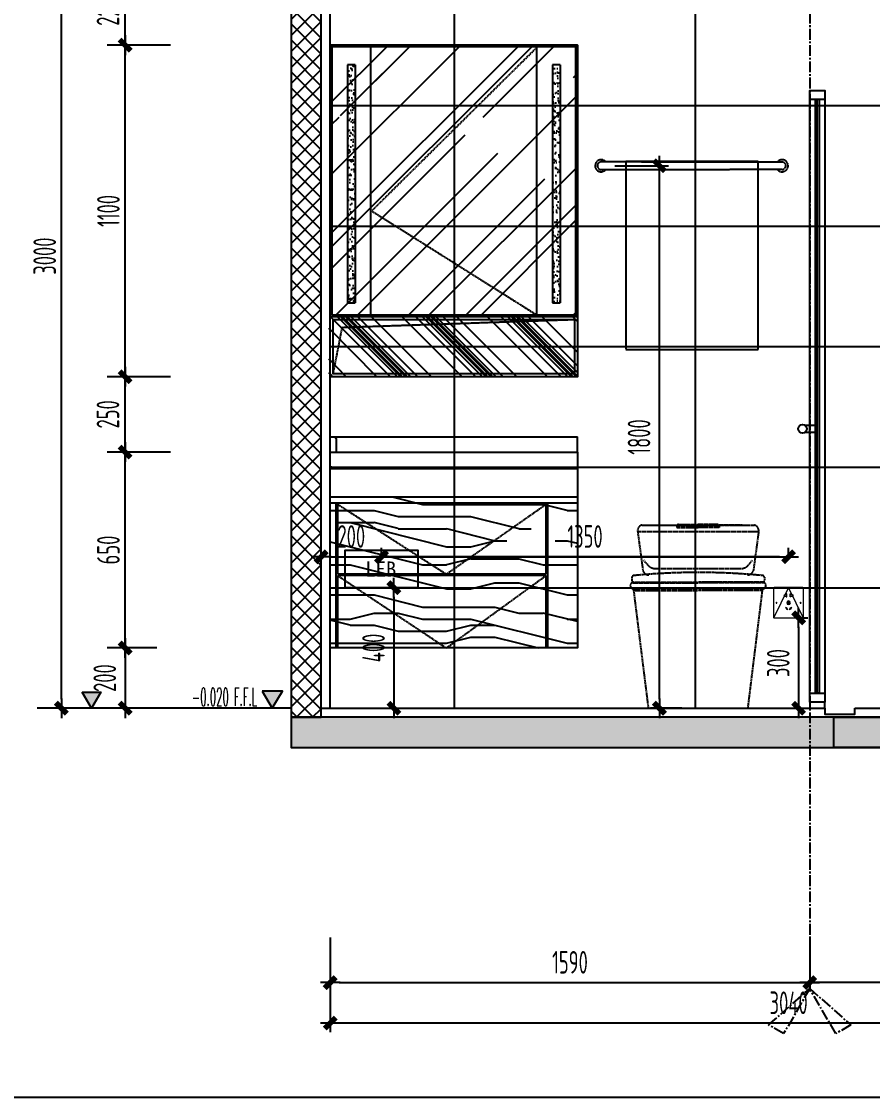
# Model space of a CAD drawing. Header units: inches. Extents: x 96003 to 270950, y -80202 to 65998.
# Drawn here: x 229839 to 232661, y 34107 to 37677 of the extents above; entities that cross this region are included whole.
import ezdxf
from ezdxf.enums import TextEntityAlignment as Align

# ---------------------------------------------------------------- set-up
doc = ezdxf.new("R2010")
doc.units = ezdxf.units.IN
doc.header["$LTSCALE"] = 10
doc.header["$MEASUREMENT"] = 0
for name, pattern in [('CENTER2', [1.125, 0.75, -0.125, 0.125, -0.125]), ('DASH', [0.35, 0.25, -0.1]), ('DASHED2', [0.375, 0.25, -0.125]), ('M-CENTER', [1.8, 1.2, -0.2, 0.2, -0.2])]:
    doc.linetypes.add(name, pattern=pattern)
for name, color, linetype in [('!PboEL-看线', 30, 'Continuous'), ('01', 200, 'Continuous'), ('02', 251, 'Continuous'), ('ED-文字说明', 50, 'Continuous'), ('ED-造型尺寸', 44, 'Continuous'), ('EL-1', 1, 'Continuous'), ('EL-FURN', 1, 'Continuous'), ('EL-TEXT', 50, 'Continuous'), ('EL-天花轮廓线', 100, 'Continuous'), ('EL-远看线', 30, 'Continuous'), ('FC-地面造型', 136, 'Continuous'), ('FF-FINISH【完成面】', 20, 'Continuous'), ('FF1-完成面', 20, 'Continuous'), ('WIPEOUT', 250, 'Continuous')]:
    doc.layers.add(name, color=color, linetype=linetype)
doc.layers.add('F-2', color=145, linetype='Continuous', lineweight=0)
doc.styles.add('CCD_DIM', font='archs.shx', dxfattribs={"width": 0.7})
doc.styles.add('hz', font='simplex', dxfattribs={"width": 0.7, "bigfont": 'hztxt'})
doc.styles.add('RomanS', font='romans.shx', dxfattribs={"width": 0.9})
doc.styles.add('st', font='')
doc.styles.get('st').set_extended_font_data('SimSun')
doc.linetypes.add('ZIGZAG', pattern='A,0.00254,-5.08,[131,ltypeshp.shx,S=5.08,R=0,X=-5.08,Y=0],-10.16,[131,ltypeshp.shx,S=5.08,R=180,X=5.08,Y=0],-5.08', length=20.32254)
doc.dimstyles.new('1.30', dxfattribs={"dimscale": 30, "dimtxt": 2.5, "dimasz": 1, "dimexe": 1, "dimexo": 1.5, "dimgap": 1, "dimtad": 1, "dimdec": 0, "dimrnd": 5, "dimdsep": 46, "dimtxsty": 'CCD_DIM', "dimblk": 'CCD_Dimension_Tick', "dimcen": 1, "dimclrd": 44, "dimclre": 44, "dimclrt": 2, "dimadec": 0, "dimazin": 2, "dimtfac": 1, "dimtdec": 0, "dimtix": 1, "dimtmove": 2, "dimatfit": 3, "dimldrblk": 'CCD_Dimension_Tick', "dimfxl": 5, "dimfxlon": 1, "dimtolj": 1, "dimarcsym": 0})
doc.dimstyles.new('Matrix_30内', dxfattribs={"dimscale": 30, "dimtxt": 2.5, "dimasz": 1, "dimexe": 2, "dimexo": 1.5, "dimgap": 0.6, "dimtad": 1, "dimdec": 0, "dimrnd": 1, "dimzin": 12, "dimdsep": 46, "dimtxsty": 'CCD_DIM', "dimblk": 'CCD_Dimension_Tick', "dimcen": 0.125, "dimclrd": 44, "dimclre": 44, "dimclrt": 50, "dimadec": 0, "dimazin": 0, "dimtfac": 1, "dimtdec": 0, "dimtix": 1, "dimtmove": 2, "dimatfit": 3, "dimldrblk": 'CCD_Leader_Dot', "dimfxl": 5, "dimfxlon": 1, "dimtvp": 1, "dimtolj": 1, "dimtzin": 0, "dimarcsym": 0})

# ---------------------------------------------------------------- blocks, each defined once
blk = doc.blocks.new('23EWD')
at = {"layer": 'FF1-完成面', "color": 136}
blk.add_lwpolyline([(471429, -111352.3), (471672, -111352.3), (471672, -111229.4), (471429, -111229.4)], close=True, dxfattribs=at)
at = {"layer": 'EL-TEXT', "color": 136, "style": 'st'}
blk.add_attdef('LEB', text='', height=50, dxfattribs=at).set_placement((471548.4, -111290.5), align=Align.MIDDLE)
blk = doc.blocks.new('rwewtretrew')
h = blk.add_hatch()
h.set_pattern_fill('AR-SAND', color=2, scale=0.5)
h.set_pattern_definition([(142.5, (425605.765, -158845.537), (0.8000156, 24.4706619), [0, -19.304, 0, -21.59, 0, -20.6375]), (172.5, (425605.765, -158845.537), (-22.476164, 35.841255), [0, -10.414, 0, -17.399, 0, -6.6675]), (212.5, (425621.386, -158845.537), (-39.5496185, 0.0718592), [0, -6.35, 0, -22.86, 0, -29.845]), (222.5, (425621.386, -158845.537), (-38.1778226, 11.146466), [0, -3.175, 0, -14.986, 0, -17.145])])
h.paths.add_polyline_path([(124940.7, -121287.7), (124965.7, -121287.7), (124965.7, -120497.7), (124940.7, -120497.7)])
at = {"layer": '!PboEL-看线'}
for p, q in [((124940.7, -120497.7, 0), (124940.7, -121287.7, 0)), ((124940.7, -120497.7, 0), (124965.7, -120497.7, 0)), ((124965.7, -120497.7, 0), (124965.7, -121287.7, 0)), ((124965.7, -121287.7, 0), (124940.7, -121287.7, 0))]:
    blk.add_line(p, q, dxfattribs=at)
blk = doc.blocks.new('RE4R44')
at = {"layer": 'FC-地面造型', "color": 8, "linetype": 'ByBlock'}
for p, q in [((182886.9, 6401), (183706.9, 6401, 0)), ((182886.9, 5981), (183706.9, 5981, 0)), ((182886.9, 5581), (183706.9, 5581, 0))]:
    blk.add_line(p, q, dxfattribs=at)
at = {"layer": 'FC-地面造型', "color": 136, "linetype": 'ByBlock'}
blk.add_line((182901.9, 5331), (183706.9, 5331), dxfattribs=at)
at = {"linetype": 'ByBlock'}
blk.add_wipeout([(183706.9, 5281), (183706.9, 4631), (182886.9, 4631), (182886.9, 5281)], dxfattribs=at).dxf.layer = 'WIPEOUT'
at = {"color": 250, "linetype": 'ByBlock'}
blk.add_lwpolyline([(182886.9, 5281), (183706.9, 5281), (183706.9, 4631), (182886.9, 4631)], close=True, dxfattribs=at)
at = {"linetype": 'ByBlock'}
blk.add_wipeout([(183706.9, 6631), (183706.9, 5531), (182886.9, 5531), (182886.9, 6631)], dxfattribs=at).dxf.layer = 'WIPEOUT'
at = {"color": 250, "linetype": 'ByBlock'}
blk.add_lwpolyline([(182886.9, 6631), (183706.9, 6631), (183706.9, 5531), (182886.9, 5531)], close=True, dxfattribs=at)
at = {"linetype": 'ByBlock'}
blk.add_wipeout([(183706.9, 5281), (183706.9, 4631), (182886.9, 4631), (182886.9, 5281)], dxfattribs=at).dxf.layer = 'WIPEOUT'
at = {"layer": 'FC-地面造型', "linetype": 'ByBlock'}
h = blk.add_hatch(dxfattribs=at)
h.set_pattern_fill('木纹5', color=250, scale=200)
h.set_pattern_definition([(0, (57968.1, 127073.7), (0, 800), [160, -240, 80, -320]), (0, (58528.1, 127093.7), (0, 800), [160, -640]), (0, (58448.1, 127133.7), (0, 800), [80, -720]), (0, (58008.1, 127153.7), (0, 800), [40, -560, 40, -160]), (0, (58288.1, 127193.7), (0, 800), [160, -240, 40, -360]), (0, (58088.1, 127213.7), (0, 800), [120, -680]), (0, (58288.1, 127233.7), (0, 800), [240, -560]), (0, (58048.1, 127253.7), (0, 800), [160, -640]), (0, (58368.1, 127273.7), (0, 800), [400, -400]), (0, (58128.1, 127313.7), (0, 800), [80, -240, 160, -320]), (0, (58688.1, 127333.7), (0, 800), [160, -640]), (0, (58528.1, 127353.7), (0, 800), [80, -720]), (0, (58368.1, 127373.7), (0, 800), [80, -720]), (0, (57968.1, 127393.7), (0, 800), [160, -640]), (0, (58368.1, 127413.7), (0, 800), [160, -640]), (0, (58368.1, 127453.7), (0, 800), [160, -160, 160, -320]), (0, (58208.1, 127493.7), (0, 800), [80, -400, 160, -160]), (0, (58368.1, 127513.7), (0, 800), [240, -560]), (0, (58368.1, 127553.7), (0, 800), [160, -640]), (0, (58048.1, 127573.7), (0, 800), [240, -320, 80, -160]), (0, (58048.1, 127613.7), (0, 800), [400, -400]), (0, (58528.1, 127633.7), (0, 800), [80, -720]), (0, (58288.1, 127653.7), (0, 800), [160, -640]), (0, (58128.1, 127673.7), (0, 800), [80, -320, 80, -320]), (0, (58048.1, 127693.7), (0, 800), [80, -240, 160, -320]), (0, (58208.1, 127713.7), (0, 800), [80, -400, 80, -240]), (0, (58368.1, 127733.7), (0, 800), [240, -560]), (0, (58048.1, 127773.7), (0, 800), [160, -640]), (0, (58448.1, 127793.7), (0, 800), [80, -720]), (0, (58608.1, 127813.7), (0, 800), [80, -720]), (14.03624, (58528.13, 127133.73), (800, -3e-08), [82.4, -3216.0844]), (14.03624, (58608.13, 127313.73), (800, -3e-08), [82.4, -3216.0844]), (14.03624, (58528.13, 127793.73), (800, -3e-08), [82.4, -3216.0844]), (14.03624, (58288.13, 127493.73), (800, -3e-08), [82.4, -3216.0844]), (14.03624, (58448.13, 127613.73), (800, -3e-08), [82.4, -3216.0844]), (14.03624, (58528.13, 127553.73), (800, -3e-08), [82.4, -3216.0844]), (14.03624, (58128.13, 127693.73), (800, -3e-08), [82.4, -3216.0844]), (14.03624, (58448.13, 127653.73), (800, -3e-08), [82.4, -3216.0844]), (14.03624, (58608.13, 127353.73), (800, -3e-08), [164.8, -3133.6844]), (14.03624, (58528.13, 127413.73), (800, -3e-08), [164.8, -3133.6844]), (14.03624, (58528.13, 127453.73), (800, -3e-08), [164.8, -3133.6844]), (165.96376, (58288.13, 127193.73), (-800, -3e-08), [82.4, -164.8, 82.4, -2968.8844]), (165.96376, (58128.13, 127313.73), (-800, -3e-08), [82.4, -3216.0844]), (165.96376, (58128.13, 127673.73), (-800, -3e-08), [164.8, -3133.6844]), (194.03624, (58528.13, 127093.73), (-800, 3e-08), [82.4, -3216.0844]), (345.96376, (58688.13, 127093.73), (800, 3e-08), [82.4, -3216.0844]), (345.96376, (58448.13, 127373.73), (800, 3e-08), [82.4, -3216.0844]), (345.96376, (58608.13, 127513.73), (800, 3e-08), [82.4, -3216.0844]), (345.96376, (58288.13, 127573.73), (800, 3e-08), [82.4, -3216.0844]), (345.96376, (58208.13, 127673.73), (800, 3e-08), [82.4, -3216.0844]), (345.96376, (58288.13, 127713.73), (800, 3e-08), [82.4, -3216.0844]), (345.96376, (58288.13, 127573.73), (800, 3e-08), [82.4, -3216.0844]), (345.96376, (58528.13, 127693.73), (800, 3e-08), [329.6, -2968.8844]), (345.96376, (58048.13, 127153.73), (800, 3e-08), [329.6, -2968.8844]), (345.96376, (58128.13, 127213.73), (800, 3e-08), [329.6, -2968.8844]), (345.96376, (58208.13, 127253.73), (800, 3e-08), [82.4, -164.8, 164.8, -2886.4844]), (345.96376, (58208.13, 127313.73), (800, 3e-08), [164.8, -164.8, 164.8, -2804.0844]), (345.96376, (58128.13, 127393.73), (800, 3e-08), [329.6, -2968.8844]), (345.96376, (58048.13, 127453.73), (800, 3e-08), [329.6, -2968.8844]), (345.96376, (58048.13, 127493.73), (800, 3e-08), [329.6, -2968.8844]), (345.96376, (58608.13, 127733.73), (800, 3e-08), [82.4, -3216.0844]), (345.96377, (58688.13, 127813.73), (800, 0.00015), [164.8, -3133.6844]), (345.96377, (58208.13, 127773.73), (800, 0.00015), [164.8, -3133.6844]), (345.96376, (58128.13, 127073.73), (800, 1e-05), [329.6, -2968.8844]), (345.96376, (58608.13, 127633.73), (800, 1e-05), [247.2, -3051.2844]), (345.96376, (58688.13, 127573.73), (800, 1e-05), [494.4, -2804.0844])])
h.paths.add_polyline_path([(183706.9, 4631), (183706.9, 5131), (182886.9, 5131), (182886.9, 4631)])
at = {"color": 250, "linetype": 'ByBlock', "elevation": 0}
blk.add_lwpolyline([(182886.9, 5281), (183706.9, 5281), (183706.9, 4631), (182886.9, 4631)], close=True, dxfattribs=at)
at = {"layer": 'FC-地面造型', "color": 136, "linetype": 'ByBlock'}
for p, q in [((183706.9, 5281, 0), (183706.9, 5331, 0)), ((182891.9, 5231, 0), (183706.9, 5231, 0)), ((182891.9, 5226, 0), (183706.9, 5226, 0)), ((182906.9, 4631), (182906.9, 5111)), ((182911.9, 4876), (182911.9, 5111)), ((183602, 5111), (183602, 4891)), ((183607, 5111), (183607, 4891)), ((183602, 4891), (183602, 4876)), ((183607, 4891), (183607, 4631)), ((183602, 4876, 0), (182911.9, 4876, 0)), ((183602, 4871, 0), (182911.9, 4871, 0)), ((182911.9, 4631), (182911.9, 4871)), ((183602, 4871), (183602, 4631))]:
    blk.add_line(p, q, dxfattribs=at)
at = {"layer": 'FC-地面造型', "color": 30, "linetype": 'ByBlock'}
for p, q in [((182886.9, 5281, 0), (183706.9, 5281, 0)), ((182886.9, 5231, 0), (182886.9, 5281, 0)), ((183706.9, 5281, 0), (183706.9, 5231, 0)), ((182886.9, 4631, 0), (182886.9, 5226, 0)), ((183706.9, 5226, 0), (183706.9, 4631, 0)), ((183706.9, 5131, 0), (182886.9, 5131, 0)), ((183706.9, 5111, 0), (182886.9, 5111, 0)), ((183706.9, 4631, 0), (182886.9, 4631, 0))]:
    blk.add_line(p, q, dxfattribs=at)
blk.add_lwpolyline([(182886.9, 5281), (182886.9, 5331), (182901.9, 5331), (182901.9, 5331), (182906.9, 5326), (182906.9, 5281)], dxfattribs=at)
at = {"layer": 'FC-地面造型', "color": 30, "linetype": 'ByBlock', "elevation": 0}
for points in [[(182886.9, 5226), (182891.9, 5226), (182891.9, 5231), (182886.9, 5231)], [(183706.9, 5226), (183701.9, 5226), (183701.9, 5231), (183706.9, 5231)]]:
    blk.add_lwpolyline(points, dxfattribs=at)
at = {"layer": 'FC-地面造型', "color": 136, "linetype": 'DASH', "elevation": 0}
for points in [[(182906.9, 5111), (183271.9, 4876), (183607, 5111)], [(182911.9, 4871), (183271.9, 4631), (183602, 4871)]]:
    blk.add_lwpolyline(points, dxfattribs=at)
at = {"layer": 'FF1-完成面', "color": 6}
blk.add_blockref('23EWD', (-288493.6, 116183.4), dxfattribs=at).add_auto_attribs({'LEB': 'LEB'})
at = {"linetype": 'ByBlock'}
blk.add_wipeout([(183706.9, 6631), (183706.9, 5531), (182886.9, 5531), (182886.9, 6631)], dxfattribs=at).dxf.layer = 'WIPEOUT'
at = {"layer": 'FC-地面造型', "linetype": 'ByBlock'}
h = blk.add_hatch(dxfattribs=at)
h.set_pattern_fill('AR-RROOF', color=250, scale=10, angle=45, pattern_type=2)
h.set_pattern_definition([(45, (57973.13, 127023.73), (215.52615, 574.7364), [3810, -508, 1270, -254]), (45, (58122.2, 127352.4), (-418.47994, 59.2697), [762, -83.82, 1524, -190.5]), (45, (57910.26, 127266.2), (813.6112, 1054.28207), [2032, -355.6, 1016, -254])])
h.paths.add_polyline_path([(182891.9, 6626), (183701.9, 6626), (183706.9, 5731), (182886.9, 5731)])
h = blk.add_hatch(dxfattribs=at)
h.set_pattern_fill('CYL', color=250, scale=200, pattern_type=2)
h.set_pattern_definition([(135, (917068.84, -289692.37), (-141.421356, -141.421356), []), (135, (917066.01, -289695.2), (-141.421356, -141.421356), []), (135, (917060.35, -289700.85), (-141.421356, -141.421356), []), (135, (917049.04, -289712.16), (-141.421356, -141.421356), []), (135, (917026.41, -289734.8), (-141.421356, -141.421356), []), (135, (916975.5, -289785.7), (-141.421356, -141.421356), []), (135, (916952.87, -289808.33), (-141.421356, -141.421356), []), (135, (916941.56, -289819.64), (-141.421356, -141.421356), []), (135, (916935.9, -289825.3), (-141.421356, -141.421356), []), (135, (916933.08, -289828.13), (-141.421356, -141.421356), [])])
h.paths.add_polyline_path([(182881.9, 5531), (183706.9, 5531), (183706.9, 5731), (182881.9, 5731)])
at = {"color": 250, "linetype": 'ByBlock', "elevation": 0}
blk.add_lwpolyline([(182886.9, 6631), (183706.9, 6631), (183706.9, 5531), (182886.9, 5531)], close=True, dxfattribs=at)
at = {"layer": 'FC-地面造型', "color": 136, "linetype": 'ByBlock'}
for p, q in [((183021.9, 5736, 0), (183021.9, 6626, 0)), ((183571.9, 5736, 0), (183571.9, 6626, 0))]:
    blk.add_line(p, q, dxfattribs=at)
at = {"layer": 'FC-地面造型', "color": 30, "linetype": 'ByBlock', "elevation": 0}
for points in [[(182886.9, 5731), (183706.9, 5731), (183706.9, 6631), (182886.9, 6631)], [(182891.9, 5736), (183701.9, 5736), (183701.9, 6626), (182891.9, 6626)], [(182886.9, 5731), (183706.9, 5731), (183706.9, 5531), (182886.9, 5531)], [(182896.9, 5721), (183696.9, 5721), (183696.9, 5541), (182896.9, 5541)]]:
    blk.add_lwpolyline(points, close=True, dxfattribs=at)
at = {"layer": 'FC-地面造型', "color": 136, "linetype": 'DASH', "elevation": 0}
for points in [[(183571.9, 6623.4), (183024.4, 6081), (183571.9, 5736)], [(182896.9, 5541), (182927, 5694.8), (183696.9, 5721)]]:
    blk.add_lwpolyline(points, dxfattribs=at)
at = {"layer": 'FC-地面造型', "color": 8, "linetype": 'ByBlock', "xscale": -1}
for p in [(307910.2, 127063.7), (308590.2, 127063.7)]:
    blk.add_blockref('rwewtretrew', p, dxfattribs=at)
blk = doc.blocks.new('A$C4EF66415')
at = {"linetype": 'DASHED2'}
for p, q in [((38.2, 607.4), (411.8, 607.4)), ((78.8, 607.4), (155.6, 607.4)), ((160.2, 610), (225, 610)), ((289.8, 610), (225, 610)), ((371.2, 607.4), (294.4, 607.4)), ((425.5, 585.7), (24.5, 585.7)), ((24.5, 585.7), (42, 455.8)), ((154.8, 604.6), (225, 604.6)), ((154.8, 604.6), (154.8, 599.2)), ((154.8, 599.2), (225, 599.2)), ((295.2, 604.6), (225, 604.6)), ((295.2, 599.2), (225, 599.2)), ((295.2, 604.6), (295.2, 599.2)), ((425.5, 585.7), (408, 455.8)), ((58, 475.4), (44.5, 491.8)), ((392, 475.4), (405.5, 491.8)), ((5.4, 434.7), (5.4, 423.4)), ((83.2, 463.5), (366.8, 463.5)), ((444.6, 434.7), (444.6, 423.4)), ((4.3, 415.8), (225, 415.8)), ((10.9, 417.9), (225, 417.9)), ((10.9, 396.2), (225, 396.2)), ((439.1, 417.9), (225, 417.9)), ((445.7, 415.8), (225, 415.8)), ((439.1, 396.2), (225, 396.2)), ((10.9, 390.8), (225, 390.8)), ((439.1, 390.8), (225, 390.8))]:
    blk.add_line(p, q, dxfattribs=at)
at = {"linetype": 'DASHED2', "elevation": 0}
blk.add_lwpolyline([(10.2, 396.2), (59.7, 0), (390.3, 0), (439.1, 396.2)], dxfattribs=at)
at = {"linetype": 'DASHED2'}
for centre, radius, start, end in [((42.1, 589.8), 18, 102.3298, 193.2281), ((160.2, 604.6), 5.43, 90, 180), ((289.8, 604.6), 5.43, 0, 90), ((407.9, 589.8), 18, 346.7719, 77.6702), ((83.2, 496.1), 32.6, 219.4481, 270), ((366.8, 496.1), 32.6, 270, 320.5519), ((10.9, 434.7), 5.43, 95.5952, 180), ((222.5, -1726), 2176.5, 89.9352, 95.5952), ((62.7, 464.5), 22.4, 202.7004, 267.2736), ((227.5, -1726), 2176.5, 84.4048, 90.0648), ((387.3, 464.5), 22.4, 272.7264, 337.2996), ((439.1, 434.7), 5.43, 0, 84.4048), ((10.9, 407.1), 10.9, 90, 270), ((10.9, 423.4), 5.43, 180, 270), ((439.1, 423.4), 5.43, 270, 0), ((439.1, 407.1), 10.9, 270, 90)]:
    blk.add_arc(centre, radius, start, end, dxfattribs=at)
blk = doc.blocks.new('A$C3B327746')
at = {"linetype": 'DASH'}
for p, q in [((-168.4, 1062), (-302.5, 1062)), ((-302.5, 1037), (124.2, 1037)), ((-168.4, 1062), (297.5, 1062)), ((297.5, 1037), (124.2, 1037))]:
    blk.add_line(p, q, dxfattribs=at)
blk.add_lwpolyline([(-220.1, 439.7), (217.8, 439.7), (217.8, 1063.3), (-220.1, 1063.3)], close=True, dxfattribs=at)
for centre, radius, start, end in [((-302.5, 1049.5), 20, 38.6822, 321.3178), ((-302.5, 1049.5), 12.5, 90, 270), ((-302.5, 1049.5), 12.5, 90, 270), ((297.5, 1049.5), 20, 218.6822, 141.3178), ((297.5, 1049.5), 12.5, 270, 90), ((297.5, 1049.5), 12.5, 270, 90)]:
    blk.add_arc(centre, radius, start, end, dxfattribs=at)
blk = doc.blocks.new('CCD_Dimension_Tick')
at = {"color": 0, "linetype": 'ByBlock'}
for p, q in [((-1.09, 0), (0, 0)), ((0, 0), (1.09, 0))]:
    blk.add_line(p, q, dxfattribs=at)
at = {"color": 0, "linetype": 'Continuous', "const_width": 0.608}
blk.add_lwpolyline([(-0.61, -0.61), (0.61, 0.61)], dxfattribs=at)
blk = doc.blocks.new('*D343')
at = {"layer": 'Defpoints', "color": 0, "linetype": 'ByBlock', "transparency": 16777216}
for p in [(230182.8, 36498.4), (231681, 36498.4), (230862.8, 36248.4)]:
    blk.add_point(p, dxfattribs=at)
at = {"layer": 'EL-天花轮廓线', "color": 44, "lineweight": -2, "transparency": 16777216}
for p, q in [((230332.8, 36498.4), (230122.8, 36498.4)), ((230182.8, 36278.4), (230182.8, 36468.4)), ((230332.8, 36248.4), (230122.8, 36248.4))]:
    blk.add_line(p, q, dxfattribs=at)
at = {"layer": 'EL-天花轮廓线', "color": 44, "linetype": 'ByBlock', "lineweight": -2, "transparency": 16777216, "xscale": 30, "yscale": 30, "zscale": 30}
for p, rotation in [((230182.8, 36498.4), 90), ((230182.8, 36248.4), 270)]:
    blk.add_blockref('CCD_Dimension_Tick', p, dxfattribs=dict(at, rotation=rotation))
at = {"layer": 'EL-天花轮廓线', "color": 50, "linetype": 'ByBlock', "transparency": 16777216, "insert": (230125.8, 36373.4), "char_height": 75, "attachment_point": 5, "rotation": 90, "style": 'CCD_DIM'}
blk.add_mtext('\\A1;250', dxfattribs=at)
blk = doc.blocks.new('CCD_Leader_Dot')
at = {"color": 0, "linetype": 'ByBlock'}
blk.add_line((-5, 0), (-10, 0), dxfattribs=at)
at = {"color": 0, "linetype": 'ByBlock', "const_width": 5}
blk.add_lwpolyline([(-2.5, 0, 1), (2.5, 0, 1)], format="xyb", close=True, dxfattribs=at)
blk = doc.blocks.new('*D344')
at = {"layer": 'Defpoints', "color": 0, "linetype": 'ByBlock', "transparency": 16777216}
for p in [(230182.8, 37598.4), (231682.8, 37598.4), (231681, 36498.4)]:
    blk.add_point(p, dxfattribs=at)
at = {"layer": 'EL-天花轮廓线', "color": 44, "lineweight": -2, "transparency": 16777216}
for p, q in [((230332.8, 37598.4), (230122.8, 37598.4)), ((230182.8, 36528.4), (230182.8, 37568.4)), ((230332.8, 36498.4), (230122.8, 36498.4))]:
    blk.add_line(p, q, dxfattribs=at)
at = {"layer": 'EL-天花轮廓线', "color": 44, "linetype": 'ByBlock', "lineweight": -2, "transparency": 16777216, "xscale": 30, "yscale": 30, "zscale": 30}
for p, rotation in [((230182.8, 37598.4), 90), ((230182.8, 36498.4), 270)]:
    blk.add_blockref('CCD_Dimension_Tick', p, dxfattribs=dict(at, rotation=rotation))
at = {"layer": 'EL-天花轮廓线', "color": 50, "linetype": 'ByBlock', "transparency": 16777216, "insert": (230127.3, 37048.4), "char_height": 75, "attachment_point": 5, "rotation": 90, "style": 'CCD_DIM'}
blk.add_mtext('\\A1;1100', dxfattribs=at)
blk = doc.blocks.new('*D345')
at = {"layer": 'Defpoints', "color": 0, "linetype": 'ByBlock', "transparency": 16777216}
for p in [(230182.8, 36248.4), (230310.7, 36248.4), (230332.8, 35598.4)]:
    blk.add_point(p, dxfattribs=at)
at = {"layer": 'EL-天花轮廓线', "color": 44, "lineweight": -2, "transparency": 16777216}
for p, q in [((230265.7, 36248.4), (230122.8, 36248.4)), ((230182.8, 35628.4), (230182.8, 36218.4)), ((230287.8, 35598.4), (230122.8, 35598.4))]:
    blk.add_line(p, q, dxfattribs=at)
at = {"layer": 'EL-天花轮廓线', "color": 44, "linetype": 'ByBlock', "lineweight": -2, "transparency": 16777216, "xscale": 30, "yscale": 30, "zscale": 30}
for p, rotation in [((230182.8, 36248.4), 90), ((230182.8, 35598.4), 270)]:
    blk.add_blockref('CCD_Dimension_Tick', p, dxfattribs=dict(at, rotation=rotation))
at = {"layer": 'EL-天花轮廓线', "color": 50, "linetype": 'ByBlock', "transparency": 16777216, "insert": (230127.3, 35923.4), "char_height": 75, "attachment_point": 5, "rotation": 90, "style": 'CCD_DIM'}
blk.add_mtext('\\A1;650', dxfattribs=at)
blk = doc.blocks.new('*D346')
at = {"layer": 'Defpoints', "color": 0, "linetype": 'ByBlock', "transparency": 16777216}
for p in [(230182.8, 37818.5), (230362.8, 37818.5), (230332.8, 37598.4)]:
    blk.add_point(p, dxfattribs=at)
at = {"layer": 'EL-天花轮廓线', "color": 44, "lineweight": -2, "transparency": 16777216}
for p, q in [((230317.8, 37818.5), (230122.8, 37818.5)), ((230182.8, 37628.4), (230182.8, 37788.5)), ((230287.8, 37598.4), (230122.8, 37598.4))]:
    blk.add_line(p, q, dxfattribs=at)
at = {"layer": 'EL-天花轮廓线', "color": 44, "linetype": 'ByBlock', "lineweight": -2, "transparency": 16777216, "xscale": 30, "yscale": 30, "zscale": 30}
for p, rotation in [((230182.8, 37818.5), 90), ((230182.8, 37598.4), 270)]:
    blk.add_blockref('CCD_Dimension_Tick', p, dxfattribs=dict(at, rotation=rotation))
at = {"layer": 'EL-天花轮廓线', "color": 50, "linetype": 'ByBlock', "transparency": 16777216, "insert": (230125.8, 37708.5), "char_height": 75, "attachment_point": 5, "rotation": 90, "style": 'CCD_DIM'}
blk.add_mtext('\\A1;220', dxfattribs=at)
blk = doc.blocks.new('*D348')
at = {"layer": 'Defpoints', "color": 0, "linetype": 'ByBlock', "transparency": 16777216}
for p in [(229971.5, 38398.5), (230362.8, 38398.5), (230362.8, 35398.5)]:
    blk.add_point(p, dxfattribs=at)
at = {"layer": 'EL-天花轮廓线', "color": 44, "lineweight": -2, "transparency": 16777216}
for p, q in [((230121.5, 38398.5), (229911.5, 38398.5)), ((229971.5, 35428.5), (229971.5, 38368.5)), ((230121.5, 35398.5), (229911.5, 35398.5))]:
    blk.add_line(p, q, dxfattribs=at)
at = {"layer": 'EL-天花轮廓线', "color": 44, "linetype": 'ByBlock', "lineweight": -2, "transparency": 16777216, "xscale": 30, "yscale": 30, "zscale": 30}
for p, rotation in [((229971.5, 38398.5), 90), ((229971.5, 35398.5), 270)]:
    blk.add_blockref('CCD_Dimension_Tick', p, dxfattribs=dict(at, rotation=rotation))
at = {"layer": 'EL-天花轮廓线', "color": 50, "linetype": 'ByBlock', "transparency": 16777216, "insert": (229916, 36898.5), "char_height": 75, "attachment_point": 5, "rotation": 90, "style": 'CCD_DIM'}
blk.add_mtext('\\A1;3000', dxfattribs=at)
blk = doc.blocks.new('A$C2E6F40A5')
blk.add_hatch(color=256).paths.add_polyline_path([(40, 69.3), (-40, 69.3), (0, 0)])
at = {"color": 0}
blk.add_lwpolyline([(40, 69.3), (-40, 69.3), (0, 0), (40, 69.3)], dxfattribs=at)
blk = doc.blocks.new('20150428.1023048')
at = {"layer": 'ED-造型尺寸', "color": 250, "linetype": 'M-CENTER', "ltscale": 2}
blk.add_line((21.19, 0, 0), (-14.89, 0, 0), dxfattribs=at)
at = {"layer": 'ED-造型尺寸', "xscale": -0.0256, "yscale": 0.0256, "zscale": 0.0256}
blk.add_blockref('A$C2E6F40A5', (3.19, 0, 0), dxfattribs=at)
blk = doc.blocks.new('ELEVATION')
blk.add_hatch(color=256).paths.add_polyline_path([(4.17, 2.47), (2.7, 0), (1.23, 2.47)])
blk.add_line((0, 0), (14.67, 0))
blk.add_lwpolyline([(4.17, 2.47), (2.7, 0), (1.23, 2.47)], close=True)
at = {"style": 'hz', "width": 0.444477}
blk.add_attdef('ELEV', text='', height=2.5, dxfattribs=at).set_placement((4.89, 0.32), (14.26, 0.32), align=Align.FIT)
blk = doc.blocks.new('*D350')
at = {"layer": 'Defpoints', "color": 0, "linetype": 'ByBlock', "transparency": 16777216}
for p in [(230332.8, 35598.4), (230182.8, 35398.5), (230332.8, 35398.5)]:
    blk.add_point(p, dxfattribs=at)
at = {"layer": 'FC-地面造型', "color": 44, "lineweight": -2, "transparency": 16777216}
for p, q in [((230287.8, 35598.4), (230152.8, 35598.4)), ((230182.8, 35568.4), (230182.8, 35428.5)), ((230287.8, 35398.5), (230152.8, 35398.5))]:
    blk.add_line(p, q, dxfattribs=at)
at = {"layer": 'FC-地面造型', "color": 44, "linetype": 'ByBlock', "lineweight": -2, "transparency": 16777216, "xscale": 30, "yscale": 30, "zscale": 30}
for p, rotation in [((230182.8, 35598.4), 90), ((230182.8, 35398.5), 270)]:
    blk.add_blockref('CCD_Dimension_Tick', p, dxfattribs=dict(at, rotation=rotation))
at = {"layer": 'FC-地面造型', "color": 2, "linetype": 'ByBlock', "transparency": 16777216, "insert": (230115.3, 35498.5), "char_height": 75, "attachment_point": 5, "rotation": 90, "style": 'CCD_DIM'}
blk.add_mtext('\\A1;200', dxfattribs=at)
blk = doc.blocks.new('*D351')
at = {"layer": 'Defpoints', "color": 0, "linetype": 'ByBlock', "transparency": 16777216}
for p in [(232382.6, 35698.4), (232382.6, 35398.4), (232416, 35398.4)]:
    blk.add_point(p, dxfattribs=at)
at = {"layer": 'FC-地面造型', "color": 44, "lineweight": -2, "transparency": 16777216}
for p, q in [((232416, 35698.4), (232446, 35698.4)), ((232416, 35668.4), (232416, 35428.4)), ((232416, 35398.4), (232446, 35398.4))]:
    blk.add_line(p, q, dxfattribs=at)
at = {"layer": 'FC-地面造型', "color": 44, "linetype": 'ByBlock', "lineweight": -2, "transparency": 16777216, "xscale": 30, "yscale": 30, "zscale": 30}
for p, rotation in [((232416, 35698.4), 90), ((232416, 35398.4), 270)]:
    blk.add_blockref('CCD_Dimension_Tick', p, dxfattribs=dict(at, rotation=rotation))
at = {"layer": 'FC-地面造型', "color": 2, "linetype": 'ByBlock', "transparency": 16777216, "insert": (232348.5, 35548.4), "char_height": 75, "attachment_point": 5, "rotation": 90, "style": 'CCD_DIM'}
blk.add_mtext('\\A1;300', dxfattribs=at)
blk = doc.blocks.new('*D451')
at = {"layer": 'Defpoints', "color": 0, "linetype": 'ByBlock', "transparency": 16777216}
for p in [(230862.8, 35469.8), (232452.8, 35398.4), (232452.8, 34488.1)]:
    blk.add_point(p, dxfattribs=at)
at = {"layer": 'FC-地面造型', "color": 44, "lineweight": -2, "transparency": 16777216}
for p, q in [((230862.8, 34638.1), (230862.8, 34458.1)), ((232452.8, 34638.1), (232452.8, 34458.1)), ((230892.8, 34488.1), (232422.8, 34488.1))]:
    blk.add_line(p, q, dxfattribs=at)
at = {"layer": 'FC-地面造型', "color": 44, "linetype": 'ByBlock', "lineweight": -2, "transparency": 16777216, "xscale": 30, "yscale": 30, "zscale": 30, "rotation": 180}
blk.add_blockref('CCD_Dimension_Tick', (230862.8, 34488.1), dxfattribs=at)
at = {"layer": 'FC-地面造型', "color": 44, "linetype": 'ByBlock', "lineweight": -2, "transparency": 16777216, "xscale": 30, "yscale": 30, "zscale": 30}
blk.add_blockref('CCD_Dimension_Tick', (232452.8, 34488.1), dxfattribs=at)
at = {"layer": 'FC-地面造型', "color": 2, "linetype": 'ByBlock', "transparency": 16777216, "insert": (231657.8, 34555.6), "char_height": 75, "attachment_point": 5, "style": 'CCD_DIM'}
blk.add_mtext('\\A1;1590', dxfattribs=at)
blk = doc.blocks.new('trytru')
at = {"color": 8}
for p, q in [((128521.6, -117328.1, -6.9), (128521.6, -115358.1, 0)), ((128571.6, -115358.1, 0), (128571.6, -117328.1, -6.9))]:
    blk.add_line(p, q, dxfattribs=at)
at = {"layer": '02', "color": 250, "linetype": 'ZIGZAG'}
blk.add_line((128546.6, -117328.1, -6.9), (128546.6, -115358.1, 0), dxfattribs=at)
at = {"layer": 'EL-天花轮廓线', "color": 30, "elevation": -6.9}
for points in [[(128571.6, -115358.1), (128521.6, -115358.1), (128521.6, -115328.1), (128571.6, -115328.1)], [(128571.6, -117358.1), (128521.6, -117358.1), (128521.6, -117328.1), (128571.6, -117328.1)]]:
    blk.add_lwpolyline(points, close=True, dxfattribs=at)
at = {"layer": 'EL-远看线', "color": 12, "ltscale": 0.5, "elevation": -6.9}
for points in [[(128552.6, -115358.1), (128552.6, -117327.1), (128551.6, -117328.1), (128541.6, -117328.1), (128540.5, -117327.1), (128540.6, -115358.1)], [(128504.4, -116438.5), (128540.6, -116438.5), (128540.6, -116463.5), (128504.4, -116463.5)]]:
    blk.add_lwpolyline(points, dxfattribs=at)
at = {"layer": 'EL-远看线', "color": 12, "ltscale": 0.5}
blk.add_circle((128497.5, -116451, -6.9), 14.3, dxfattribs=at)
blk = doc.blocks.new('*D452')
at = {"layer": 'Defpoints', "color": 0, "linetype": 'ByBlock', "transparency": 16777216}
for p in [(230862.8, 34843.8), (233902.8, 34638.1), (230862.8, 34353.8)]:
    blk.add_point(p, dxfattribs=at)
at = {"layer": 'FC-地面造型', "color": 44, "lineweight": -2, "transparency": 16777216}
for p, q in [((230862.8, 34503.8), (230862.8, 34323.8)), ((233902.8, 34503.8), (233902.8, 34323.8)), ((233872.8, 34353.8), (230892.8, 34353.8))]:
    blk.add_line(p, q, dxfattribs=at)
at = {"layer": 'FC-地面造型', "color": 44, "linetype": 'ByBlock', "lineweight": -2, "transparency": 16777216, "xscale": 30, "yscale": 30, "zscale": 30, "rotation": 180}
blk.add_blockref('CCD_Dimension_Tick', (230862.8, 34353.8), dxfattribs=at)
at = {"layer": 'FC-地面造型', "color": 44, "linetype": 'ByBlock', "lineweight": -2, "transparency": 16777216, "xscale": 30, "yscale": 30, "zscale": 30}
blk.add_blockref('CCD_Dimension_Tick', (233902.8, 34353.8), dxfattribs=at)
at = {"layer": 'FC-地面造型', "color": 2, "linetype": 'ByBlock', "transparency": 16777216, "insert": (232382.8, 34421.3), "char_height": 75, "attachment_point": 5, "style": 'CCD_DIM'}
blk.add_mtext('\\A1;3040', dxfattribs=at)
blk = doc.blocks.new('*D454')
at = {"layer": 'Defpoints', "color": 0, "linetype": 'ByBlock', "transparency": 16777216}
for p in [(233302.8, 35465.9), (232452.8, 35398.4), (232452.8, 34488.1)]:
    blk.add_point(p, dxfattribs=at)
at = {"layer": 'FC-地面造型', "color": 44, "lineweight": -2, "transparency": 16777216}
for p, q in [((232452.8, 34638.1), (232452.8, 34458.1)), ((233302.8, 34638.1), (233302.8, 34458.1)), ((233272.8, 34488.1), (232482.8, 34488.1))]:
    blk.add_line(p, q, dxfattribs=at)
at = {"layer": 'FC-地面造型', "color": 44, "linetype": 'ByBlock', "lineweight": -2, "transparency": 16777216, "xscale": 30, "yscale": 30, "zscale": 30, "rotation": 180}
blk.add_blockref('CCD_Dimension_Tick', (232452.8, 34488.1), dxfattribs=at)
at = {"layer": 'FC-地面造型', "color": 44, "linetype": 'ByBlock', "lineweight": -2, "transparency": 16777216, "xscale": 30, "yscale": 30, "zscale": 30}
blk.add_blockref('CCD_Dimension_Tick', (233302.8, 34488.1), dxfattribs=at)
at = {"layer": 'FC-地面造型', "color": 2, "linetype": 'ByBlock', "transparency": 16777216, "insert": (232877.8, 34555.6), "char_height": 75, "attachment_point": 5, "style": 'CCD_DIM'}
blk.add_mtext('\\A1;850', dxfattribs=at)
blk = doc.blocks.new('*D456')
at = {"layer": 'Defpoints', "color": 0, "linetype": 'ByBlock', "transparency": 16777216}
for p in [(231032.8, 35900.9), (231032.8, 35821.4), (230832.8, 35768)]:
    blk.add_point(p, dxfattribs=at)
at = {"layer": 'FF-FINISH【完成面】', "color": 44, "linetype": 'ByBlock', "lineweight": -2, "transparency": 16777216}
for p, q in [((230832.8, 35900.9), (230832.8, 35930.9)), ((231032.8, 35900.9), (231032.8, 35930.9)), ((230862.8, 35900.9), (231002.8, 35900.9))]:
    blk.add_line(p, q, dxfattribs=at)
at = {"layer": 'FF-FINISH【完成面】', "color": 44, "linetype": 'ByBlock', "lineweight": -2, "transparency": 16777216, "xscale": 30, "yscale": 30, "zscale": 30, "rotation": 180}
blk.add_blockref('CCD_Dimension_Tick', (230832.8, 35900.9), dxfattribs=at)
at = {"layer": 'FF-FINISH【完成面】', "color": 44, "linetype": 'ByBlock', "lineweight": -2, "transparency": 16777216, "xscale": 30, "yscale": 30, "zscale": 30}
blk.add_blockref('CCD_Dimension_Tick', (231032.8, 35900.9), dxfattribs=at)
at = {"layer": 'FF-FINISH【完成面】', "color": 2, "linetype": 'ByBlock', "transparency": 16777216, "insert": (230932.8, 35968.4), "char_height": 75, "attachment_point": 5, "style": 'CCD_DIM'}
blk.add_mtext('\\A1;200', dxfattribs=at)
blk = doc.blocks.new('*D457')
at = {"layer": 'Defpoints', "color": 0, "linetype": 'ByBlock', "transparency": 16777216}
for p in [(232382.6, 35900.9), (231032.8, 35821.4), (232382.6, 35798.2)]:
    blk.add_point(p, dxfattribs=at)
at = {"layer": 'FF-FINISH【完成面】', "color": 44, "linetype": 'ByBlock', "lineweight": -2, "transparency": 16777216}
for p, q in [((231032.8, 35900.9), (231032.8, 35930.9)), ((232382.6, 35900.9), (232382.6, 35930.9)), ((231062.8, 35900.9), (232352.6, 35900.9))]:
    blk.add_line(p, q, dxfattribs=at)
at = {"layer": 'FF-FINISH【完成面】', "color": 44, "linetype": 'ByBlock', "lineweight": -2, "transparency": 16777216, "xscale": 30, "yscale": 30, "zscale": 30, "rotation": 180}
blk.add_blockref('CCD_Dimension_Tick', (231032.8, 35900.9), dxfattribs=at)
at = {"layer": 'FF-FINISH【完成面】', "color": 44, "linetype": 'ByBlock', "lineweight": -2, "transparency": 16777216, "xscale": 30, "yscale": 30, "zscale": 30}
blk.add_blockref('CCD_Dimension_Tick', (232382.6, 35900.9), dxfattribs=at)
at = {"layer": 'FF-FINISH【完成面】', "color": 2, "linetype": 'ByBlock', "transparency": 16777216, "insert": (231707.7, 35968.4), "char_height": 75, "attachment_point": 5, "style": 'CCD_DIM'}
blk.add_mtext('\\A1;1350', dxfattribs=at)
blk = doc.blocks.new('*D458')
at = {"layer": 'Defpoints', "color": 0, "linetype": 'ByBlock', "transparency": 16777216}
for p in [(231032.8, 35900.9), (232382.6, 35798.2), (231032.8, 35698.4)]:
    blk.add_point(p, dxfattribs=at)
at = {"layer": 'FF-FINISH【完成面】', "color": 44, "linetype": 'ByBlock', "lineweight": -2, "transparency": 16777216}
for p, q in [((231032.8, 35900.9), (231032.8, 35930.9)), ((232382.6, 35900.9), (232382.6, 35930.9)), ((232352.6, 35900.9), (231062.8, 35900.9))]:
    blk.add_line(p, q, dxfattribs=at)
at = {"layer": 'FF-FINISH【完成面】', "color": 44, "linetype": 'ByBlock', "lineweight": -2, "transparency": 16777216, "xscale": 30, "yscale": 30, "zscale": 30, "rotation": 180}
blk.add_blockref('CCD_Dimension_Tick', (231032.8, 35900.9), dxfattribs=at)
at = {"layer": 'FF-FINISH【完成面】', "color": 44, "linetype": 'ByBlock', "lineweight": -2, "transparency": 16777216, "xscale": 30, "yscale": 30, "zscale": 30}
blk.add_blockref('CCD_Dimension_Tick', (232382.6, 35900.9), dxfattribs=at)
at = {"layer": 'FF-FINISH【完成面】', "color": 2, "linetype": 'ByBlock', "transparency": 16777216, "insert": (231707.7, 35968.4), "char_height": 75, "attachment_point": 5, "style": 'CCD_DIM'}
blk.add_mtext('\\A1;1350', dxfattribs=at)
blk = doc.blocks.new('*D459')
at = {"layer": 'Defpoints', "color": 0, "linetype": 'ByBlock', "transparency": 16777216}
for p in [(231032.8, 35798.4), (231032.8, 35398.4), (231074, 35398.4)]:
    blk.add_point(p, dxfattribs=at)
at = {"layer": 'FC-地面造型', "color": 44, "lineweight": -2, "transparency": 16777216}
for p, q in [((231074, 35798.4), (231104, 35798.4)), ((231074, 35768.4), (231074, 35428.4)), ((231074, 35398.4), (231104, 35398.4))]:
    blk.add_line(p, q, dxfattribs=at)
at = {"layer": 'FC-地面造型', "color": 44, "linetype": 'ByBlock', "lineweight": -2, "transparency": 16777216, "xscale": 30, "yscale": 30, "zscale": 30}
for p, rotation in [((231074, 35798.4), 90), ((231074, 35398.4), 270)]:
    blk.add_blockref('CCD_Dimension_Tick', p, dxfattribs=dict(at, rotation=rotation))
at = {"layer": 'FC-地面造型', "color": 2, "linetype": 'ByBlock', "transparency": 16777216, "insert": (231006.5, 35598.4), "char_height": 75, "attachment_point": 5, "rotation": 90, "style": 'CCD_DIM'}
blk.add_mtext('\\A1;400', dxfattribs=at)
blk = doc.blocks.new('*U238')
at = {"layer": 'EL-1', "linetype": 'CENTER2', "ltscale": 5}
blk.add_lwpolyline([(-45, 2976.4), (-187, 3102.3), (-135, 3132.3), (-45, 2976.4), (45, 3132.3), (97, 3102.3), (-45, 2976.4), (-45, -1409.2), (97, -1535.1), (45, -1565.1), (-45, -1409.2), (-135, -1565.1), (-187, -1535.1), (-45, -1409.2)], dxfattribs=at)
blk = doc.blocks.new('A$C7C994854')
at = {"color": 0}
blk.add_lwpolyline([(0, 100), (95, 100, -0.414214), (97.5, 97.5), (97.5, 2.5, -0.414214), (95, 0), (0, 0, -0.414214), (-2.5, 2.5), (-2.5, 97.5, -0.414214)], format="xyb", close=True, dxfattribs=at)
for points in [[(40.1, 71.5), (40.1, 70), (42.1, 70), (42.1, 79), (40.1, 79), (40.1, 76.7)], [(54.9, 71.5), (54.9, 70), (52.9, 70), (52.9, 79), (54.9, 79), (54.9, 76.7)]]:
    blk.add_lwpolyline(points, dxfattribs=at)
for points in [[(46.5, 45.5), (48.5, 45.5), (48.5, 54.5), (46.5, 54.5)], [(42.6, 26), (44.4, 27), (39.9, 34.8), (38.1, 33.8)], [(50.6, 27), (52.4, 26), (56.9, 33.8), (55.1, 34.8)]]:
    blk.add_lwpolyline(points, close=True, dxfattribs=at)
for centre, radius in [((7.5, 50), 1.54), ((47.5, 50), 6), ((87.5, 50), 1.54)]:
    blk.add_circle(centre, radius, dxfattribs=at)
for centre, start, end in [((37.1, 74.1), 40.2111, 319.7889), ((57.9, 74.1), 220.2111, 139.7889)]:
    blk.add_arc(centre, 4, start, end, dxfattribs=at)
blk = doc.blocks.new('*U64')
at = {"xscale": -1}
blk.add_blockref('A$C7C994854', (40.4, -29.9), dxfattribs=at)
blk = doc.blocks.new('ewee43')
h = blk.add_hatch(color=250)
h.dxf.hatch_style = 1
h.paths.add_polyline_path([(222824.7, 48765.5), (222824.7, 47665.5), (223024.7, 47665.5), (223024.7, 48085.5), (223824.8, 48085.5), (223824.8, 48185.5), (223024.7, 48185.5), (223024.7, 48765.5)])
at = {"layer": '01'}
for p, q in [((223824.8, 48185.5), (223024.7, 48185.5)), ((223824.8, 48085.5), (223824.8, 48185.5)), ((223024.7, 48085.5), (223824.8, 48085.5))]:
    blk.add_line(p, q, dxfattribs=at)
blk = doc.blocks.new('FSDFGG')
h = blk.add_hatch()
h.set_pattern_fill('ANSI37', color=250, scale=300, angle=-90)
h.set_pattern_definition([(315, (230274.773, 204597.428), (26.516504, 26.516504), []), (45, (230274.773, 204597.428), (-26.516504, 26.516504), [])])
h.paths.add_polyline_path([(230732.8, 35368.4), (230832.8, 35368.4), (230832.8, 38268.7), (230732.8, 38268.7)])
h = blk.add_hatch(color=250)
h.dxf.hatch_style = 1
h.paths.add_polyline_path([(230733, 35368.4), (230733, 35268.4), (233332.8, 35268.4), (233332.8, 35368.4)])
at = {"color": 5}
for p, q in [((230833, 35398.4), (232502.8, 35398.4)), ((232602.8, 35398.4), (232895, 35398.4))]:
    blk.add_line(p, q, dxfattribs=at)
blk.add_lwpolyline([(230732.8, 35368.4), (230832.8, 35368.4), (230832.8, 38268.7), (230732.8, 38268.7)], close=True, dxfattribs=at)
blk.add_lwpolyline([(232502.8, 35398.4), (232502.8, 35378.4), (232602.8, 35378.4), (232602.8, 35398.4)], dxfattribs=at)
at = {"layer": '01'}
blk.add_lwpolyline([(230733, 35368.4), (230733, 35268.4), (233332.8, 35268.4), (233332.8, 35368.4)], close=True, dxfattribs=at)
at = {"layer": 'F-2', "color": 136, "linetype": 'ByBlock', "elevation": 0}
blk.add_lwpolyline([(232333.3, 35698.9), (232382.6, 35798.2), (232431.2, 35698.4)], dxfattribs=at)
at = {"layer": 'FC-地面造型', "color": 20, "linetype": 'ByBlock'}
blk.add_line((230862.8, 35398.4), (230862.8, 37818.4), dxfattribs=at)
at = {"layer": 'FC-地面造型', "color": 136, "linetype": 'ByBlock'}
for p, q in [((231273.4, 37818.4), (231273.4, 35398.4)), ((232073.4, 37818.4), (232073.4, 35398.4)), ((230862.8, 37398.4), (233902.8, 37398.4)), ((230862.8, 36998.4), (233902.8, 36998.4)), ((230862.8, 36598.4), (233902.8, 36598.4)), ((230862.8, 36198.4), (233902.8, 36198.4)), ((230862.8, 35798.4), (233302.8, 35798.4))]:
    blk.add_line(p, q, dxfattribs=at)
at = {"layer": 'FF-FINISH【完成面】', "linetype": 'ByBlock'}
blk.add_lwpolyline([(232502.8, 35398.4), (232502.8, 35418.4), (232452.8, 35418.4), (232452.8, 35398.4)], dxfattribs=at)
at = {"layer": 'F-2'}
blk.add_blockref('*U64', (232389.7, 35728.4), dxfattribs=at)
at = {"layer": 'FC-地面造型', "color": 20, "linetype": 'ByBlock', "xscale": -1}
blk.add_blockref('ewee43', (456357.6, -12816.8), dxfattribs=at)
blk = doc.blocks.new('*D484')
at = {"layer": 'Defpoints', "color": 0, "linetype": 'ByBlock', "transparency": 16777216}
for p in [(231761.2, 37198.4), (231954.4, 37198.4), (232073.4, 35398.4)]:
    blk.add_point(p, dxfattribs=at)
at = {"layer": 'FC-地面造型', "color": 44, "lineweight": -2, "transparency": 16777216}
for p, q in [((231806.2, 37198.4), (231984.4, 37198.4)), ((231954.4, 35428.4), (231954.4, 37168.4)), ((232028.4, 35398.4), (231924.4, 35398.4))]:
    blk.add_line(p, q, dxfattribs=at)
at = {"layer": 'FC-地面造型', "color": 44, "linetype": 'ByBlock', "lineweight": -2, "transparency": 16777216, "xscale": 30, "yscale": 30, "zscale": 30}
for p, rotation in [((231954.4, 37198.4), 90), ((231954.4, 35398.4), 270)]:
    blk.add_blockref('CCD_Dimension_Tick', p, dxfattribs=dict(at, rotation=rotation))
at = {"layer": 'FC-地面造型', "color": 2, "linetype": 'ByBlock', "transparency": 16777216, "insert": (231886.9, 36298.4), "char_height": 75, "attachment_point": 5, "rotation": 90, "style": 'CCD_DIM'}
blk.add_mtext('\\A1;1800', dxfattribs=at)

msp = doc.modelspace()

# ---------------------------------------------------------------- block references
at = {"xscale": 0.96, "yscale": 0.96, "zscale": 0.96}
msp.add_blockref('*U238', (232496, 35821.3), dxfattribs=at)
at = {"layer": 'ED-文字说明'}
ref = msp.add_blockref('ELEVATION', (230732.9, 35398.5), dxfattribs=dict(at, xscale=-23.04, yscale=23.04, zscale=23.04))
ref.add_attrib('ELEV', '-0.020 F.F.L', dxfattribs={"layer": '0', "height": 60, "style": 'RomanS', "width": 0.361366}).set_placement((230404.5, 35405.9, 0), (230620.2, 35405.9, 0), align=Align.FIT)
at = {"layer": 'ED-造型尺寸', "xscale": 30, "yscale": 30, "zscale": 30}
msp.add_blockref('20150428.1023048', (229975.4, 35398.5, 0), dxfattribs=at)
at = {"layer": 'EL-FURN'}
for name, p in [('A$C3B327746', (232063.6, 36148.9)), ('A$C4EF66415', (231857.8, 35398.4))]:
    msp.add_blockref(name, p, dxfattribs=at)
at = {"layer": 'FC-地面造型', "color": 138, "linetype": 'ByBlock'}
msp.add_blockref('RE4R44', (47975.9, 30967.4), dxfattribs=at)
at = {"layer": 'FC-地面造型', "color": 8, "linetype": 'ByBlock'}
msp.add_blockref('trytru', (103931.3, 152776.5, 6.9), dxfattribs=at)

# ---------------------------------------------------------------- dimensions: what is measured, and where the dimension line sits
at = {"layer": 'EL-天花轮廓线', "color": 136, "linetype": 'ByBlock'}
for base, p1, p2, picture, middle in [((229971.5, 38398.5), (230362.8, 35398.5), (230362.8, 38398.5), '*D348', (229916, 36898.5)), ((230182.8, 37818.5), (230332.8, 37598.4), (230362.8, 37818.5), '*D346', (230125.8, 37708.5)), ((230182.8, 36248.4), (230332.8, 35598.4), (230310.7, 36248.4), '*D345', (230127.3, 35923.4))]:
    dim = msp.add_linear_dim(base=base, p1=p1, p2=p2, angle=90, dimstyle='Matrix_30内', dxfattribs=at)
    dim.commit()
    dim.dimension.update_dxf_attribs({"geometry": picture, "text_midpoint": middle})
at = {"layer": 'FC-地面造型', "color": 138, "linetype": 'ByBlock'}
for base, p1, p2, angle, picture, middle in [((231954.4, 37198.4), (232073.4, 35398.4), (231761.2, 37198.4), 90, '*D484', (231886.9, 36298.4)), ((232416, 35398.4), (232382.6, 35698.4), (232382.6, 35398.4), 90, '*D351', (232348.5, 35548.4)), ((230182.8, 35398.5), (230332.8, 35598.4), (230332.8, 35398.5), 90, '*D350', (230115.3, 35498.5)), ((232452.8, 34488.1), (233302.8, 35465.9), (232452.8, 35398.4), 180, '*D454', (232877.8, 34555.6))]:
    dim = msp.add_linear_dim(base=base, p1=p1, p2=p2, angle=angle, dimstyle='1.30', dxfattribs=at)
    dim.commit()
    dim.dimension.update_dxf_attribs({"geometry": picture, "text_midpoint": middle})
at = {"layer": 'FC-地面造型', "color": 8, "linetype": 'ByBlock'}
for base, p1, p2, picture, middle in [((232452.8, 34488.1), (230862.8, 35469.8), (232452.8, 35398.4), '*D451', (231657.8, 34555.6)), ((230862.8, 34353.8), (233902.8, 34638.1), (230862.8, 34843.8), '*D452', (232382.8, 34421.3))]:
    dim = msp.add_linear_dim(base=base, p1=p1, p2=p2, dimstyle='1.30', dxfattribs=at)
    dim.commit()
    dim.dimension.update_dxf_attribs({"geometry": picture, "text_midpoint": middle})

# ---------------------------------------------------------------- next in the draw order: linework, layer by layer
at = {"layer": 'FC-地面造型', "color": 138, "linetype": 'ByBlock'}
msp.add_lwpolyline([(216744.7, 47146.6), (236625.7, 47146.6), (236625.7, 34107), (216744.7, 34107)], close=True, dxfattribs=at)

# ---------------------------------------------------------------- next in the draw order: block references
at = {"layer": 'FF-FINISH【完成面】', "linetype": 'ByBlock'}
msp.add_blockref('FSDFGG', (0, 0), dxfattribs=at)

# ---------------------------------------------------------------- next in the draw order: dimensions: what is measured, and where the dimension line sits
at = {"layer": 'EL-天花轮廓线', "color": 136, "linetype": 'ByBlock'}
for base, p1, p2, picture, middle in [((230182.8, 37598.4), (231681, 36498.4), (231682.8, 37598.4), '*D344', (230127.3, 37048.4)), ((230182.8, 36498.4), (230862.8, 36248.4), (231681, 36498.4), '*D343', (230125.8, 36373.4))]:
    dim = msp.add_linear_dim(base=base, p1=p1, p2=p2, angle=90, dimstyle='Matrix_30内', dxfattribs=at)
    dim.commit()
    dim.dimension.update_dxf_attribs({"geometry": picture, "text_midpoint": middle})
at = {"layer": 'FC-地面造型', "color": 138, "linetype": 'ByBlock'}
dim = msp.add_linear_dim(base=(231074, 35398.4), p1=(231032.8, 35798.4), p2=(231032.8, 35398.4), angle=90, dimstyle='1.30', dxfattribs=at)
dim.commit()
dim.dimension.update_dxf_attribs({"geometry": '*D459', "text_midpoint": (231006.5, 35598.4)})
at = {"layer": 'FF-FINISH【完成面】', "linetype": 'ByBlock'}
for base, p1, p2, picture, middle in [((231032.8, 35900.9), (230832.8, 35768), (231032.8, 35821.4), '*D456', (230932.8, 35968.4)), ((232382.6, 35900.9), (231032.8, 35821.4), (232382.6, 35798.2), '*D457', (231707.7, 35968.4)), ((231032.8, 35900.9), (232382.6, 35798.2), (231032.8, 35698.4), '*D458', (231707.7, 35968.4))]:
    dim = msp.add_linear_dim(base=base, p1=p1, p2=p2, dimstyle='1.30', override={"dimfxl": 0.001345}, dxfattribs=at)
    dim.commit()
    dim.dimension.update_dxf_attribs({"geometry": picture, "text_midpoint": middle})

doc.saveas('drawing.dxf')
